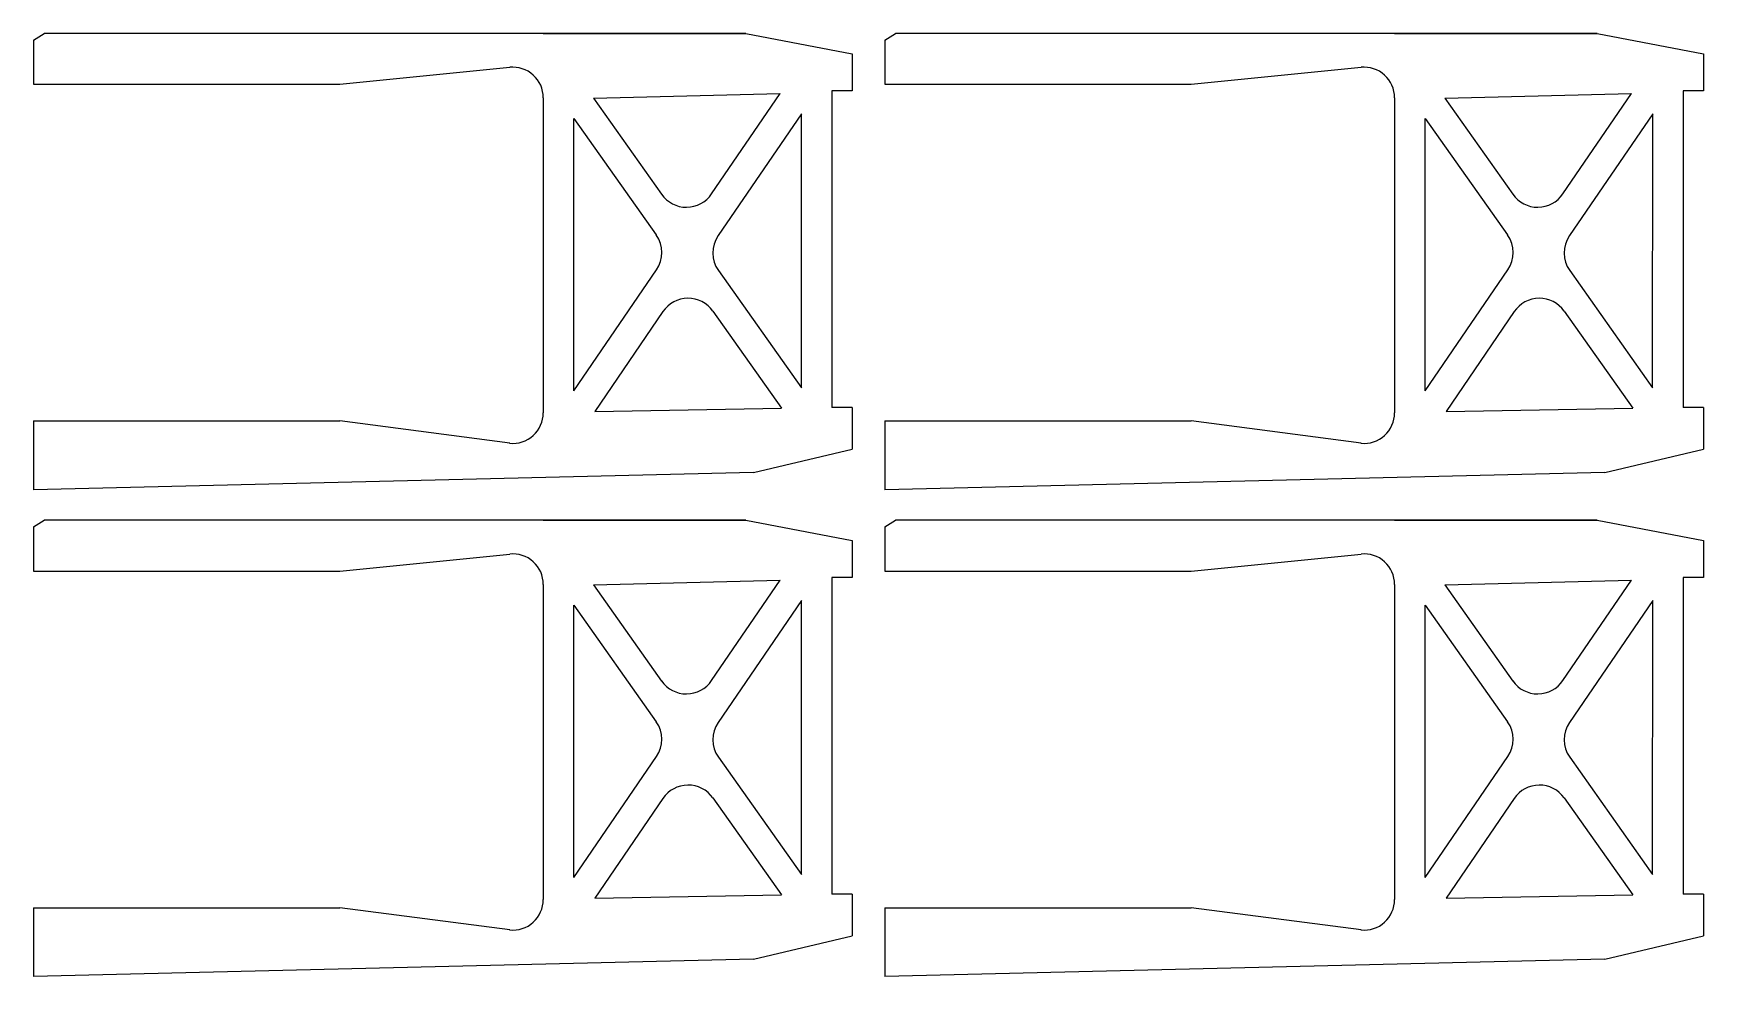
# Model space of a CAD drawing. Header units: millimetres. Extents: x 2027 to 2191, y 1469 to 1562.
import ezdxf

# ---------------------------------------------------------------- set-up
doc = ezdxf.new("R2010")
doc.units = ezdxf.units.MM
doc.layers.add('0.5mm轻木', color=4, linetype='Continuous')

msp = doc.modelspace()

# ---------------------------------------------------------------- linework, layer by layer
at = {"layer": '0.5mm轻木'}
for p, q in [((2026.76, 1561.34), (2027.83, 1562.01)), ((2096.76, 1562.01), (2027.83, 1562.01)), ((2076.85, 1562.01), (2057.92, 1562.01)), ((2076.85, 1562.01), (2096.76, 1562.01)), ((2096.76, 1562.01), (2107.2, 1560.01)), ((2110.39, 1561.34), (2111.46, 1562.01)), ((2180.39, 1562.01), (2111.46, 1562.01)), ((2160.48, 1562.01), (2141.55, 1562.01)), ((2160.48, 1562.01), (2180.39, 1562.01)), ((2180.39, 1562.01), (2190.83, 1560.01)), ((2026.76, 1561.34), (2026.76, 1557.01)), ((2110.39, 1561.34), (2110.39, 1557.01)), ((2107.2, 1560.01), (2107.2, 1556.38)), ((2190.83, 1560.01), (2190.83, 1556.38)), ((2056.85, 1557.01), (2073.55, 1558.68)), ((2140.48, 1557.01), (2157.19, 1558.68)), ((2026.76, 1557.01), (2056.85, 1557.01)), ((2076.85, 1555.69), (2076.85, 1524.72)), ((2081.77, 1555.66), (2100.13, 1556.09)), ((2081.77, 1555.66), (2088.46, 1546.2)), ((2093.39, 1546.24), (2100.13, 1556.09)), ((2107.2, 1556.38), (2105.2, 1556.38)), ((2105.2, 1556.38), (2105.2, 1525.24)), ((2110.39, 1557.01), (2140.48, 1557.01)), ((2160.48, 1555.69), (2160.48, 1524.72)), ((2165.41, 1555.66), (2183.76, 1556.09)), ((2165.41, 1555.66), (2172.09, 1546.2)), ((2177.02, 1546.24), (2183.76, 1556.09)), ((2190.83, 1556.38), (2188.83, 1556.38)), ((2188.83, 1556.38), (2188.83, 1525.24)), ((2102.2, 1554.1), (2094.02, 1542.14)), ((2102.2, 1527.17), (2102.2, 1554.1)), ((2185.84, 1554.1), (2177.65, 1542.14)), ((2185.83, 1527.17), (2185.84, 1554.1)), ((2079.85, 1526.89), (2079.85, 1553.66)), ((2079.85, 1553.66), (2087.95, 1542.2)), ((2163.48, 1526.89), (2163.48, 1553.66)), ((2163.48, 1553.66), (2171.58, 1542.2)), ((2079.85, 1526.89), (2087.97, 1538.77)), ((2094.05, 1538.71), (2102.2, 1527.17)), ((2163.48, 1526.89), (2171.61, 1538.77)), ((2177.68, 1538.71), (2185.83, 1527.17)), ((2088.6, 1534.67), (2081.91, 1524.87)), ((2093.52, 1534.71), (2100.25, 1525.19)), ((2172.23, 1534.67), (2165.54, 1524.87)), ((2177.15, 1534.71), (2183.89, 1525.19)), ((2081.91, 1524.87), (2100.25, 1525.19)), ((2107.2, 1525.24), (2105.2, 1525.24)), ((2107.2, 1525.24), (2107.2, 1521.16)), ((2165.54, 1524.87), (2183.89, 1525.19)), ((2190.83, 1525.24), (2188.83, 1525.24)), ((2190.83, 1525.24), (2190.83, 1521.16)), ((2026.76, 1523.93), (2026.76, 1518.93)), ((2026.76, 1523.93), (2056.85, 1523.93)), ((2026.76, 1523.93), (2026.76, 1517.16)), ((2073.55, 1521.74), (2056.85, 1523.93)), ((2110.39, 1523.93), (2110.39, 1518.93)), ((2110.39, 1523.93), (2140.48, 1523.93)), ((2110.39, 1523.93), (2110.39, 1517.16)), ((2157.18, 1521.74), (2140.48, 1523.93)), ((2097.49, 1518.87), (2107.2, 1521.16)), ((2181.12, 1518.87), (2190.83, 1521.16)), ((2026.76, 1513.51), (2027.83, 1514.18)), ((2026.76, 1513.51), (2026.76, 1509.18)), ((2096.76, 1514.18), (2027.83, 1514.18)), ((2076.85, 1514.18), (2057.92, 1514.18)), ((2076.85, 1514.18), (2096.76, 1514.18)), ((2096.76, 1514.18), (2107.2, 1512.18)), ((2110.39, 1513.51), (2111.46, 1514.18)), ((2110.39, 1513.51), (2110.39, 1509.18)), ((2180.39, 1514.18), (2111.46, 1514.18)), ((2160.48, 1514.18), (2141.55, 1514.18)), ((2160.48, 1514.18), (2180.39, 1514.18)), ((2180.39, 1514.18), (2190.83, 1512.18)), ((2107.2, 1512.18), (2107.2, 1508.55)), ((2190.83, 1512.18), (2190.83, 1508.55)), ((2056.85, 1509.18), (2073.55, 1510.85)), ((2140.48, 1509.18), (2157.19, 1510.85)), ((2026.76, 1509.18), (2056.85, 1509.18)), ((2076.85, 1507.87), (2076.85, 1476.9)), ((2081.77, 1507.84), (2100.13, 1508.27)), ((2093.39, 1498.41), (2100.13, 1508.27)), ((2107.2, 1508.55), (2105.2, 1508.55)), ((2105.2, 1508.55), (2105.2, 1477.42)), ((2110.39, 1509.18), (2140.48, 1509.18)), ((2160.48, 1507.87), (2160.48, 1476.9)), ((2165.41, 1507.84), (2183.76, 1508.27)), ((2177.02, 1498.41), (2183.76, 1508.27)), ((2190.83, 1508.55), (2188.83, 1508.55)), ((2188.83, 1508.55), (2188.83, 1477.42)), ((2081.77, 1507.84), (2088.46, 1498.37)), ((2102.2, 1506.27), (2094.02, 1494.31)), ((2102.2, 1479.35), (2102.2, 1506.27)), ((2165.41, 1507.84), (2172.09, 1498.37)), ((2185.84, 1506.27), (2177.65, 1494.31)), ((2185.83, 1479.35), (2185.84, 1506.27)), ((2079.85, 1479.06), (2079.85, 1505.84)), ((2079.85, 1505.84), (2087.95, 1494.37)), ((2163.48, 1479.06), (2163.48, 1505.84)), ((2163.48, 1505.84), (2171.58, 1494.37)), ((2079.85, 1479.06), (2087.97, 1490.95)), ((2094.05, 1490.89), (2102.2, 1479.35)), ((2163.48, 1479.06), (2171.61, 1490.95)), ((2177.68, 1490.89), (2185.83, 1479.35)), ((2088.6, 1486.84), (2081.91, 1477.05)), ((2093.52, 1486.89), (2100.25, 1477.37)), ((2172.23, 1486.84), (2165.54, 1477.05)), ((2177.15, 1486.89), (2183.89, 1477.37)), ((2081.91, 1477.05), (2100.25, 1477.37)), ((2107.2, 1477.42), (2105.2, 1477.42)), ((2107.2, 1477.42), (2107.2, 1473.34)), ((2165.54, 1477.05), (2183.89, 1477.37)), ((2190.83, 1477.42), (2188.83, 1477.42)), ((2190.83, 1477.42), (2190.83, 1473.34)), ((2026.76, 1476.1), (2026.76, 1471.1)), ((2026.76, 1476.1), (2056.85, 1476.1)), ((2026.76, 1476.1), (2026.76, 1469.33)), ((2073.55, 1473.92), (2056.85, 1476.1)), ((2110.39, 1476.1), (2110.39, 1471.1)), ((2110.39, 1476.1), (2140.48, 1476.1)), ((2110.39, 1476.1), (2110.39, 1469.33)), ((2157.18, 1473.92), (2140.48, 1476.1)), ((2097.49, 1471.05), (2107.2, 1473.34)), ((2181.12, 1471.05), (2190.83, 1473.34))]:
    msp.add_line(p, q, dxfattribs=at)
for points in [[(2097.49, 1518.87), (2026.76, 1517.16)], [(2181.12, 1518.87), (2110.39, 1517.16)], [(2097.49, 1471.05), (2026.76, 1469.33)], [(2181.12, 1471.05), (2110.39, 1469.33)]]:
    msp.add_lwpolyline(points, dxfattribs=at)
for centre, start, end in [((2073.85, 1555.69), 0, 95.7106), ((2157.48, 1555.69), 0, 95.7106), ((2090.91, 1547.93), 215.2482, 325.658), ((2174.54, 1547.93), 215.2482, 325.658), ((2085.5, 1540.47), 325.6579, 35.2104), ((2096.5, 1540.44), 145.621, 215.2482), ((2169.13, 1540.47), 325.6579, 35.2104), ((2180.13, 1540.44), 145.621, 215.2482), ((2091.07, 1532.98), 35.2677, 145.6774), ((2174.7, 1532.98), 35.2677, 145.6774), ((2073.85, 1524.72), 264.1651, 0), ((2157.48, 1524.72), 264.1651, 0), ((2073.85, 1507.87), 0, 95.7106), ((2157.48, 1507.87), 0, 95.7106), ((2090.91, 1500.11), 215.2482, 325.658), ((2174.54, 1500.11), 215.2482, 325.658), ((2085.5, 1492.64), 325.6579, 35.2104), ((2096.5, 1492.62), 145.621, 215.2482), ((2169.13, 1492.64), 325.6579, 35.2104), ((2180.13, 1492.62), 145.621, 215.2482), ((2091.07, 1485.15), 35.2677, 145.6774), ((2174.7, 1485.15), 35.2677, 145.6774), ((2073.85, 1476.9), 264.1651, 0), ((2157.48, 1476.9), 264.1651, 0)]:
    msp.add_arc(centre, 3, start, end, dxfattribs=at)

doc.saveas('drawing.dxf')
